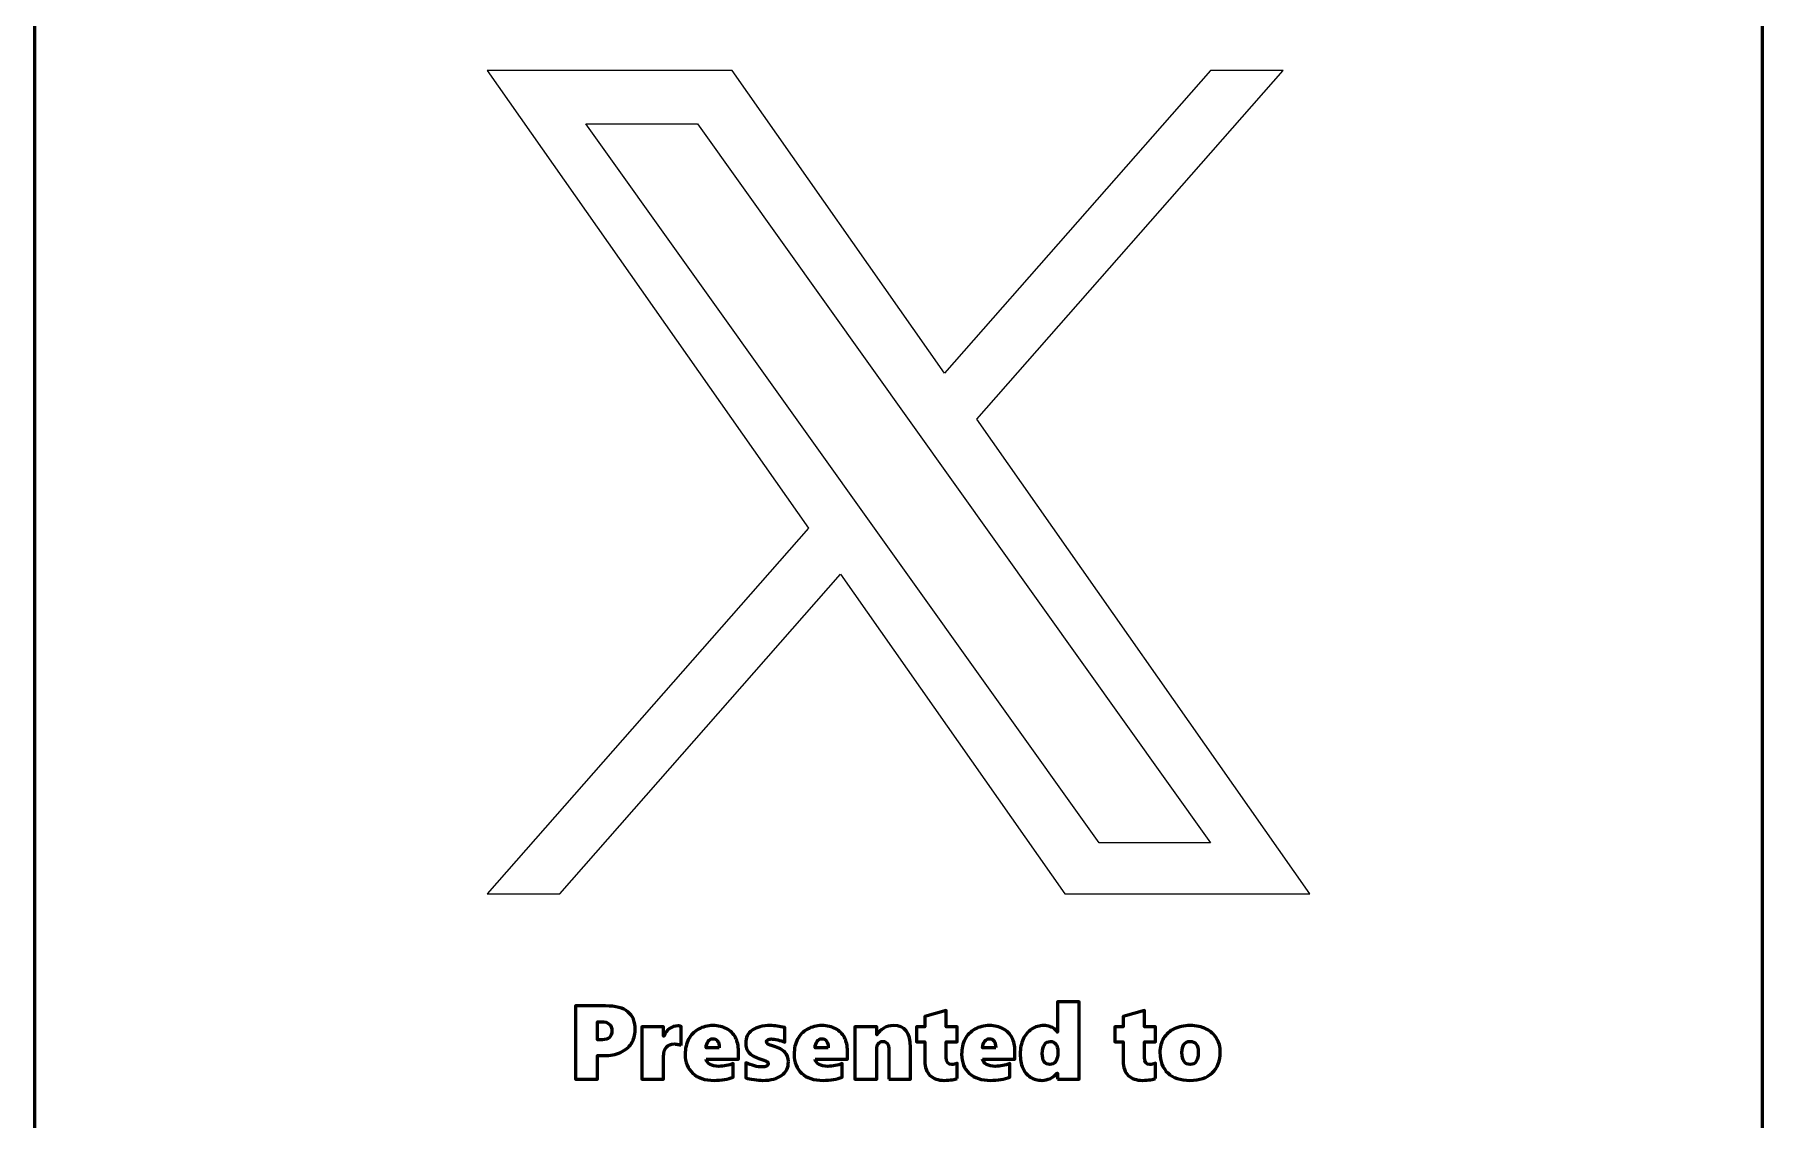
# Model space of a CAD drawing. Header units: centimetres. Extents: x -150 to 29, y -15 to 29.
# Drawn here: x -15 to 6, y -1 to 12.19 of the extents above; entities that cross this region are included whole.
import ezdxf

# ---------------------------------------------------------------- set-up
doc = ezdxf.new("R2010")
doc.units = ezdxf.units.CM
doc.header["$MEASUREMENT"] = 0
doc.layers.add('Layer 1', color=7, linetype='Continuous')

msp = doc.modelspace()

# ---------------------------------------------------------------- linework, layer by layer
at = {"layer": 'Layer 1', "lineweight": 53}
msp.add_lwpolyline([(-15, -14.85), (6, -14.85), (6, 14.85), (-15, 14.85), (-15, -14.85)], close=True, dxfattribs=at)
at = {"layer": 'Layer 1', "color": 5, "lineweight": 9}
for points, knots in [([(-3.54768, 7.51582), (-3.54768, 7.51582), (0.49999, 1.74583), (0.49999, 1.74583), (0.49999, 1.74583), (0.49999, 1.74583), (-2.47801, 1.74583), (-2.47801, 1.74583), (-2.47801, 1.74583), (-2.47801, 1.74583), (-5.20467, 5.63218), (-5.20467, 5.63218), (-5.20467, 5.63218), (-5.20467, 5.63218), (-8.618, 1.74583), (-8.618, 1.74583), (-8.618, 1.74583), (-8.618, 1.74583), (-9.50001, 1.74583), (-9.50001, 1.74583), (-9.50001, 1.74583), (-9.50001, 1.74583), (-5.59567, 6.18984), (-5.59567, 6.18984), (-5.59567, 6.18984), (-5.59567, 6.18984), (-9.50001, 11.75417), (-9.50001, 11.75417), (-9.50001, 11.75417), (-9.50001, 11.75417), (-6.522, 11.75417), (-6.522, 11.75417), (-6.522, 11.75417), (-6.522, 11.75417), (-3.94068, 8.07483), (-3.94068, 8.07483), (-3.94068, 8.07483), (-3.94068, 8.07483), (-0.70634, 11.75417), (-0.70634, 11.75417), (-0.70634, 11.75417), (-0.70634, 11.75417), (0.17566, 11.75417), (0.17566, 11.75417), (0.17566, 11.75417), (0.17566, 11.75417), (-3.54768, 7.51582), (-3.54768, 7.51582)], [0, 0, 0, 0, 0.07692308, 0.07692308, 0.07692308, 0.07692308, 0.15384615, 0.15384615, 0.15384615, 0.15384615, 0.23076923, 0.23076923, 0.23076923, 0.23076923, 0.30769231, 0.30769231, 0.30769231, 0.30769231, 0.38461538, 0.38461538, 0.38461538, 0.38461538, 0.46153846, 0.46153846, 0.46153846, 0.46153846, 0.53846154, 0.53846154, 0.53846154, 0.53846154, 0.61538462, 0.61538462, 0.61538462, 0.61538462, 0.69230769, 0.69230769, 0.69230769, 0.69230769, 0.76923077, 0.76923077, 0.76923077, 0.76923077, 0.84615385, 0.84615385, 0.84615385, 0.84615385, 1, 1, 1, 1]), ([(-8.29968, 11.10283), (-8.29968, 11.10283), (-2.06234, 2.36516), (-2.06234, 2.36516), (-2.06234, 2.36516), (-2.06234, 2.36516), (-0.707, 2.36516), (-0.707, 2.36516), (-0.707, 2.36516), (-0.707, 2.36516), (-6.94466, 11.10283), (-6.94466, 11.10283), (-6.94466, 11.10283), (-6.94466, 11.10283), (-8.29968, 11.10283), (-8.29968, 11.10283)], [0, 0, 0, 0, 0.2, 0.2, 0.2, 0.2, 0.4, 0.4, 0.4, 0.4, 0.6, 0.6, 0.6, 0.6, 1, 1, 1, 1]), ([(-8.29968, 11.10283), (-8.29968, 11.10283), (-8.29968, 11.10283), (-8.29968, 11.10283), (-8.29968, 11.10283), (-8.29968, 11.10283), (-8.29968, 11.10283), (-8.29968, 11.10283)], [0, 0, 0, 0, 0.33333333, 0.33333333, 0.33333333, 0.33333333, 1, 1, 1, 1])]:
    msp.add_open_spline(points, degree=3, knots=knots, dxfattribs=at)
at = {"layer": 'Layer 1', "color": 202, "lineweight": 53}
for points, knots in [([(-2.56907, -0.50637), (-2.56907, -0.50637), (-2.56907, -0.43271), (-2.56907, -0.43271), (-2.56907, -0.43271), (-2.56907, -0.43271), (-2.57161, -0.43271), (-2.57161, -0.43271), (-2.57161, -0.43271), (-2.59256, -0.46023), (-2.62008, -0.48203), (-2.65395, -0.4979), (-2.65395, -0.4979), (-2.68803, -0.51378), (-2.72147, -0.52161), (-2.75449, -0.52161), (-2.75449, -0.52161), (-2.80868, -0.52161), (-2.85651, -0.50828), (-2.89779, -0.4816), (-2.89779, -0.4816), (-2.93906, -0.45493), (-2.96997, -0.41768), (-2.9905, -0.36984), (-2.9905, -0.36984), (-3.01103, -0.3218), (-3.02119, -0.26528), (-3.02119, -0.20009), (-3.02119, -0.20009), (-3.02119, -0.13278), (-3.00891, -0.07309), (-2.98457, -0.02102), (-2.98457, -0.02102), (-2.96023, 0.03105), (-2.92594, 0.07148), (-2.8817, 0.10048), (-2.8817, 0.10048), (-2.83746, 0.12948), (-2.78772, 0.14387), (-2.7329, 0.14387), (-2.7329, 0.14387), (-2.70665, 0.14387), (-2.68273, 0.14006), (-2.66051, 0.13265), (-2.66051, 0.13265), (-2.6385, 0.12524), (-2.61923, 0.1153), (-2.60294, 0.1026), (-2.60294, 0.1026), (-2.58664, 0.09011), (-2.57605, 0.07762), (-2.57161, 0.06513), (-2.57161, 0.06513), (-2.57161, 0.06513), (-2.56907, 0.06513), (-2.56907, 0.06513), (-2.56907, 0.06513), (-2.56907, 0.06513), (-2.56907, 0.43343), (-2.56907, 0.43343), (-2.56907, 0.43343), (-2.56907, 0.43343), (-2.30491, 0.43343), (-2.30491, 0.43343), (-2.30491, 0.43343), (-2.30491, 0.43343), (-2.30491, -0.50637), (-2.30491, -0.50637), (-2.30491, -0.50637), (-2.30491, -0.50637), (-2.56907, -0.50637), (-2.56907, -0.50637)], [0, 0, 0, 0, 0.05263158, 0.05263158, 0.05263158, 0.05263158, 0.10526316, 0.10526316, 0.10526316, 0.10526316, 0.15789474, 0.15789474, 0.15789474, 0.15789474, 0.21052632, 0.21052632, 0.21052632, 0.21052632, 0.26315789, 0.26315789, 0.26315789, 0.26315789, 0.31578947, 0.31578947, 0.31578947, 0.31578947, 0.36842105, 0.36842105, 0.36842105, 0.36842105, 0.42105263, 0.42105263, 0.42105263, 0.42105263, 0.47368421, 0.47368421, 0.47368421, 0.47368421, 0.52631579, 0.52631579, 0.52631579, 0.52631579, 0.57894737, 0.57894737, 0.57894737, 0.57894737, 0.63157895, 0.63157895, 0.63157895, 0.63157895, 0.68421053, 0.68421053, 0.68421053, 0.68421053, 0.73684211, 0.73684211, 0.73684211, 0.73684211, 0.78947368, 0.78947368, 0.78947368, 0.78947368, 0.84210526, 0.84210526, 0.84210526, 0.84210526, 0.89473684, 0.89473684, 0.89473684, 0.89473684, 1, 1, 1, 1]), ([(-7.70072, 0.08947), (-7.70072, 0.02872), (-7.71617, -0.02525), (-7.74686, -0.07245), (-7.74686, -0.07245), (-7.77755, -0.11965), (-7.82158, -0.15606), (-7.87852, -0.18188), (-7.87852, -0.18188), (-7.93546, -0.20771), (-8.00192, -0.22062), (-8.07749, -0.22062), (-8.07749, -0.22062), (-8.07749, -0.22062), (-8.15919, -0.22062), (-8.15919, -0.22062), (-8.15919, -0.22062), (-8.15919, -0.22062), (-8.15919, -0.50637), (-8.15919, -0.50637), (-8.15919, -0.50637), (-8.15919, -0.50637), (-8.42716, -0.50637), (-8.42716, -0.50637), (-8.42716, -0.50637), (-8.42716, -0.50637), (-8.42716, 0.38263), (-8.42716, 0.38263), (-8.42716, 0.38263), (-8.42716, 0.38263), (-8.06267, 0.38263), (-8.06267, 0.38263), (-8.06267, 0.38263), (-7.93757, 0.38263), (-7.84592, 0.35892), (-7.78771, 0.3113), (-7.78771, 0.3113), (-7.72972, 0.26389), (-7.70072, 0.1898), (-7.70072, 0.08947)], [0, 0, 0, 0, 0.09090909, 0.09090909, 0.09090909, 0.09090909, 0.18181818, 0.18181818, 0.18181818, 0.18181818, 0.27272727, 0.27272727, 0.27272727, 0.27272727, 0.36363636, 0.36363636, 0.36363636, 0.36363636, 0.45454545, 0.45454545, 0.45454545, 0.45454545, 0.54545455, 0.54545455, 0.54545455, 0.54545455, 0.63636364, 0.63636364, 0.63636364, 0.63636364, 0.72727273, 0.72727273, 0.72727273, 0.72727273, 0.81818182, 0.81818182, 0.81818182, 0.81818182, 1, 1, 1, 1]), ([(-3.787, -0.49748), (-3.79906, -0.50319), (-3.81854, -0.5087), (-3.84584, -0.51378), (-3.84584, -0.51378), (-3.87315, -0.51907), (-3.90596, -0.52161), (-3.94448, -0.52161), (-3.94448, -0.52161), (-4.01793, -0.52161), (-4.0755, -0.50129), (-4.1172, -0.46086), (-4.1172, -0.46086), (-4.15869, -0.42043), (-4.17943, -0.36265), (-4.17943, -0.28793), (-4.17943, -0.28793), (-4.17943, -0.28793), (-4.17943, -0.05425), (-4.17943, -0.05425), (-4.17943, -0.05425), (-4.17943, -0.05425), (-4.27976, -0.05425), (-4.27976, -0.05425), (-4.27976, -0.05425), (-4.27976, -0.05425), (-4.27976, 0.12863), (-4.27976, 0.12863), (-4.27976, 0.12863), (-4.27976, 0.12863), (-4.17943, 0.12863), (-4.17943, 0.12863), (-4.17943, 0.12863), (-4.17943, 0.12863), (-4.17943, 0.25351), (-4.17943, 0.25351), (-4.17943, 0.25351), (-4.17943, 0.25351), (-3.91908, 0.32548), (-3.91908, 0.32548), (-3.91908, 0.32548), (-3.91908, 0.32548), (-3.91908, 0.12863), (-3.91908, 0.12863), (-3.91908, 0.12863), (-3.91908, 0.12863), (-3.787, 0.12863), (-3.787, 0.12863), (-3.787, 0.12863), (-3.787, 0.12863), (-3.787, -0.05425), (-3.787, -0.05425), (-3.787, -0.05425), (-3.787, -0.05425), (-3.91908, -0.05425), (-3.91908, -0.05425), (-3.91908, -0.05425), (-3.91908, -0.05425), (-3.91908, -0.24475), (-3.91908, -0.24475), (-3.91908, -0.24475), (-3.91908, -0.30063), (-3.89685, -0.32857), (-3.85262, -0.32857), (-3.85262, -0.32857), (-3.83208, -0.32857), (-3.81007, -0.32391), (-3.787, -0.3146), (-3.787, -0.3146), (-3.787, -0.3146), (-3.787, -0.49748), (-3.787, -0.49748)], [0, 0, 0, 0, 0.05263158, 0.05263158, 0.05263158, 0.05263158, 0.10526316, 0.10526316, 0.10526316, 0.10526316, 0.15789474, 0.15789474, 0.15789474, 0.15789474, 0.21052632, 0.21052632, 0.21052632, 0.21052632, 0.26315789, 0.26315789, 0.26315789, 0.26315789, 0.31578947, 0.31578947, 0.31578947, 0.31578947, 0.36842105, 0.36842105, 0.36842105, 0.36842105, 0.42105263, 0.42105263, 0.42105263, 0.42105263, 0.47368421, 0.47368421, 0.47368421, 0.47368421, 0.52631579, 0.52631579, 0.52631579, 0.52631579, 0.57894737, 0.57894737, 0.57894737, 0.57894737, 0.63157895, 0.63157895, 0.63157895, 0.63157895, 0.68421053, 0.68421053, 0.68421053, 0.68421053, 0.73684211, 0.73684211, 0.73684211, 0.73684211, 0.78947368, 0.78947368, 0.78947368, 0.78947368, 0.84210526, 0.84210526, 0.84210526, 0.84210526, 0.89473684, 0.89473684, 0.89473684, 0.89473684, 1, 1, 1, 1]), ([(-1.37781, -0.49748), (-1.38987, -0.50319), (-1.40935, -0.5087), (-1.43665, -0.51378), (-1.43665, -0.51378), (-1.46396, -0.51907), (-1.49677, -0.52161), (-1.53529, -0.52161), (-1.53529, -0.52161), (-1.60874, -0.52161), (-1.66631, -0.50129), (-1.70801, -0.46086), (-1.70801, -0.46086), (-1.7495, -0.42043), (-1.77024, -0.36265), (-1.77024, -0.28793), (-1.77024, -0.28793), (-1.77024, -0.28793), (-1.77024, -0.05425), (-1.77024, -0.05425), (-1.77024, -0.05425), (-1.77024, -0.05425), (-1.87057, -0.05425), (-1.87057, -0.05425), (-1.87057, -0.05425), (-1.87057, -0.05425), (-1.87057, 0.12863), (-1.87057, 0.12863), (-1.87057, 0.12863), (-1.87057, 0.12863), (-1.77024, 0.12863), (-1.77024, 0.12863), (-1.77024, 0.12863), (-1.77024, 0.12863), (-1.77024, 0.25351), (-1.77024, 0.25351), (-1.77024, 0.25351), (-1.77024, 0.25351), (-1.50989, 0.32548), (-1.50989, 0.32548), (-1.50989, 0.32548), (-1.50989, 0.32548), (-1.50989, 0.12863), (-1.50989, 0.12863), (-1.50989, 0.12863), (-1.50989, 0.12863), (-1.37781, 0.12863), (-1.37781, 0.12863), (-1.37781, 0.12863), (-1.37781, 0.12863), (-1.37781, -0.05425), (-1.37781, -0.05425), (-1.37781, -0.05425), (-1.37781, -0.05425), (-1.50989, -0.05425), (-1.50989, -0.05425), (-1.50989, -0.05425), (-1.50989, -0.05425), (-1.50989, -0.24475), (-1.50989, -0.24475), (-1.50989, -0.24475), (-1.50989, -0.30063), (-1.48766, -0.32857), (-1.44343, -0.32857), (-1.44343, -0.32857), (-1.42289, -0.32857), (-1.40088, -0.32391), (-1.37781, -0.3146), (-1.37781, -0.3146), (-1.37781, -0.3146), (-1.37781, -0.49748), (-1.37781, -0.49748)], [0, 0, 0, 0, 0.05263158, 0.05263158, 0.05263158, 0.05263158, 0.10526316, 0.10526316, 0.10526316, 0.10526316, 0.15789474, 0.15789474, 0.15789474, 0.15789474, 0.21052632, 0.21052632, 0.21052632, 0.21052632, 0.26315789, 0.26315789, 0.26315789, 0.26315789, 0.31578947, 0.31578947, 0.31578947, 0.31578947, 0.36842105, 0.36842105, 0.36842105, 0.36842105, 0.42105263, 0.42105263, 0.42105263, 0.42105263, 0.47368421, 0.47368421, 0.47368421, 0.47368421, 0.52631579, 0.52631579, 0.52631579, 0.52631579, 0.57894737, 0.57894737, 0.57894737, 0.57894737, 0.63157895, 0.63157895, 0.63157895, 0.63157895, 0.68421053, 0.68421053, 0.68421053, 0.68421053, 0.73684211, 0.73684211, 0.73684211, 0.73684211, 0.78947368, 0.78947368, 0.78947368, 0.78947368, 0.84210526, 0.84210526, 0.84210526, 0.84210526, 0.89473684, 0.89473684, 0.89473684, 0.89473684, 1, 1, 1, 1]), ([(-7.98393, 0.08037), (-7.98393, 0.11678), (-7.99451, 0.14429), (-8.01547, 0.16292), (-8.01547, 0.16292), (-8.03663, 0.18155), (-8.06754, 0.19086), (-8.10839, 0.19086), (-8.10839, 0.19086), (-8.10839, 0.19086), (-8.15919, 0.19086), (-8.15919, 0.19086), (-8.15919, 0.19086), (-8.15919, 0.19086), (-8.15919, -0.02885), (-8.15919, -0.02885), (-8.15919, -0.02885), (-8.15919, -0.02885), (-8.09908, -0.02885), (-8.09908, -0.02885), (-8.09908, -0.02885), (-8.02224, -0.02885), (-7.98393, 0.00756), (-7.98393, 0.08037)], [0, 0, 0, 0, 0.14285714, 0.14285714, 0.14285714, 0.14285714, 0.28571429, 0.28571429, 0.28571429, 0.28571429, 0.42857143, 0.42857143, 0.42857143, 0.42857143, 0.57142857, 0.57142857, 0.57142857, 0.57142857, 0.71428571, 0.71428571, 0.71428571, 0.71428571, 1, 1, 1, 1]), ([(-7.14086, -0.09743), (-7.15081, -0.09298), (-7.16414, -0.08875), (-7.18108, -0.08515), (-7.18108, -0.08515), (-7.19822, -0.08155), (-7.21219, -0.07965), (-7.22341, -0.07965), (-7.22341, -0.07965), (-7.31062, -0.07965), (-7.35422, -0.13003), (-7.35422, -0.23099), (-7.35422, -0.23099), (-7.35422, -0.23099), (-7.35422, -0.50637), (-7.35422, -0.50637), (-7.35422, -0.50637), (-7.35422, -0.50637), (-7.61838, -0.50637), (-7.61838, -0.50637), (-7.61838, -0.50637), (-7.61838, -0.50637), (-7.61838, 0.12863), (-7.61838, 0.12863), (-7.61838, 0.12863), (-7.61838, 0.12863), (-7.35422, 0.12863), (-7.35422, 0.12863), (-7.35422, 0.12863), (-7.35422, 0.12863), (-7.35422, 0.01687), (-7.35422, 0.01687), (-7.35422, 0.01687), (-7.35422, 0.01687), (-7.35168, 0.01687), (-7.35168, 0.01687), (-7.35168, 0.01687), (-7.33559, 0.05709), (-7.31273, 0.08778), (-7.28289, 0.10873), (-7.28289, 0.10873), (-7.25304, 0.12969), (-7.21833, 0.14006), (-7.17875, 0.14006), (-7.17875, 0.14006), (-7.16414, 0.14006), (-7.15165, 0.13752), (-7.14086, 0.13265), (-7.14086, 0.13265), (-7.14086, 0.13265), (-7.14086, -0.09743), (-7.14086, -0.09743)], [0, 0, 0, 0, 0.07142857, 0.07142857, 0.07142857, 0.07142857, 0.14285714, 0.14285714, 0.14285714, 0.14285714, 0.21428571, 0.21428571, 0.21428571, 0.21428571, 0.28571429, 0.28571429, 0.28571429, 0.28571429, 0.35714286, 0.35714286, 0.35714286, 0.35714286, 0.42857143, 0.42857143, 0.42857143, 0.42857143, 0.5, 0.5, 0.5, 0.5, 0.57142857, 0.57142857, 0.57142857, 0.57142857, 0.64285714, 0.64285714, 0.64285714, 0.64285714, 0.71428571, 0.71428571, 0.71428571, 0.71428571, 0.78571429, 0.78571429, 0.78571429, 0.78571429, 0.85714286, 0.85714286, 0.85714286, 0.85714286, 1, 1, 1, 1]), ([(-6.83733, -0.2638), (-6.83267, -0.2911), (-6.81701, -0.31248), (-6.79013, -0.32815), (-6.79013, -0.32815), (-6.76325, -0.3436), (-6.72769, -0.35143), (-6.68345, -0.35143), (-6.68345, -0.35143), (-6.62185, -0.35143), (-6.56343, -0.33958), (-6.5084, -0.31587), (-6.5084, -0.31587), (-6.5084, -0.31587), (-6.5084, -0.48309), (-6.5084, -0.48309), (-6.5084, -0.48309), (-6.57253, -0.5087), (-6.65022, -0.52161), (-6.74166, -0.52161), (-6.74166, -0.52161), (-6.85236, -0.52161), (-6.93851, -0.49325), (-7.0001, -0.43673), (-7.0001, -0.43673), (-7.0617, -0.38022), (-7.0926, -0.30232), (-7.0926, -0.20305), (-7.0926, -0.20305), (-7.0926, -0.13489), (-7.07905, -0.07478), (-7.05196, -0.02271), (-7.05196, -0.02271), (-7.02487, 0.02915), (-6.98486, 0.07), (-6.93173, 0.09963), (-6.93173, 0.09963), (-6.8786, 0.12905), (-6.82018, 0.14387), (-6.75605, 0.14387), (-6.75605, 0.14387), (-6.69043, 0.14387), (-6.63413, 0.13117), (-6.58735, 0.10556), (-6.58735, 0.10556), (-6.54078, 0.07995), (-6.50522, 0.04396), (-6.48109, -0.00239), (-6.48109, -0.00239), (-6.45696, -0.04853), (-6.4449, -0.10272), (-6.4449, -0.16474), (-6.4449, -0.16474), (-6.4449, -0.16474), (-6.4449, -0.2638), (-6.4449, -0.2638), (-6.4449, -0.2638), (-6.4449, -0.2638), (-6.83733, -0.2638), (-6.83733, -0.2638)], [0, 0, 0, 0, 0.0625, 0.0625, 0.0625, 0.0625, 0.125, 0.125, 0.125, 0.125, 0.1875, 0.1875, 0.1875, 0.1875, 0.25, 0.25, 0.25, 0.25, 0.3125, 0.3125, 0.3125, 0.3125, 0.375, 0.375, 0.375, 0.375, 0.4375, 0.4375, 0.4375, 0.4375, 0.5, 0.5, 0.5, 0.5, 0.5625, 0.5625, 0.5625, 0.5625, 0.625, 0.625, 0.625, 0.625, 0.6875, 0.6875, 0.6875, 0.6875, 0.75, 0.75, 0.75, 0.75, 0.8125, 0.8125, 0.8125, 0.8125, 0.875, 0.875, 0.875, 0.875, 1, 1, 1, 1]), ([(-5.83784, -0.29534), (-5.83784, -0.36709), (-5.86514, -0.42297), (-5.91997, -0.46234), (-5.91997, -0.46234), (-5.97479, -0.50192), (-6.05099, -0.52161), (-6.14899, -0.52161), (-6.14899, -0.52161), (-6.17756, -0.52161), (-6.2127, -0.51865), (-6.25461, -0.51293), (-6.25461, -0.51293), (-6.29673, -0.50722), (-6.33081, -0.50023), (-6.35727, -0.49198), (-6.35727, -0.49198), (-6.35727, -0.49198), (-6.35727, -0.30698), (-6.35727, -0.30698), (-6.35727, -0.30698), (-6.27916, -0.34169), (-6.21397, -0.35905), (-6.16169, -0.35905), (-6.16169, -0.35905), (-6.11004, -0.35905), (-6.08422, -0.34571), (-6.08422, -0.31883), (-6.08422, -0.31883), (-6.08422, -0.30761), (-6.09015, -0.2983), (-6.10221, -0.2911), (-6.10221, -0.2911), (-6.11406, -0.28391), (-6.1456, -0.27184), (-6.19619, -0.25491), (-6.19619, -0.25491), (-6.25249, -0.23713), (-6.29335, -0.21342), (-6.31896, -0.18421), (-6.31896, -0.18421), (-6.34457, -0.15479), (-6.35727, -0.11648), (-6.35727, -0.06949), (-6.35727, -0.06949), (-6.35727, -0.00366), (-6.33102, 0.0482), (-6.27874, 0.08651), (-6.27874, 0.08651), (-6.22646, 0.12482), (-6.15301, 0.14387), (-6.0584, 0.14387), (-6.0584, 0.14387), (-6.00294, 0.14387), (-5.94431, 0.13583), (-5.88229, 0.11974), (-5.88229, 0.11974), (-5.88229, 0.11974), (-5.88229, -0.05806), (-5.88229, -0.05806), (-5.88229, -0.05806), (-5.90832, -0.04684), (-5.9369, -0.03753), (-5.96801, -0.02991), (-5.96801, -0.02991), (-5.99892, -0.0225), (-6.02495, -0.01869), (-6.04612, -0.01869), (-6.04612, -0.01869), (-6.06348, -0.01869), (-6.07745, -0.02165), (-6.08782, -0.02737), (-6.08782, -0.02737), (-6.09819, -0.03308), (-6.10327, -0.04113), (-6.10327, -0.0515), (-6.10327, -0.0515), (-6.10327, -0.06356), (-6.09777, -0.0733), (-6.08655, -0.08071), (-6.08655, -0.08071), (-6.07533, -0.08812), (-6.0531, -0.09701), (-6.01945, -0.10738), (-6.01945, -0.10738), (-5.95468, -0.12643), (-5.90811, -0.15077), (-5.87996, -0.18061), (-5.87996, -0.18061), (-5.85181, -0.21025), (-5.83784, -0.24856), (-5.83784, -0.29534)], [0, 0, 0, 0, 0.04166667, 0.04166667, 0.04166667, 0.04166667, 0.08333333, 0.08333333, 0.08333333, 0.08333333, 0.125, 0.125, 0.125, 0.125, 0.16666667, 0.16666667, 0.16666667, 0.16666667, 0.20833333, 0.20833333, 0.20833333, 0.20833333, 0.25, 0.25, 0.25, 0.25, 0.29166667, 0.29166667, 0.29166667, 0.29166667, 0.33333333, 0.33333333, 0.33333333, 0.33333333, 0.375, 0.375, 0.375, 0.375, 0.41666667, 0.41666667, 0.41666667, 0.41666667, 0.45833333, 0.45833333, 0.45833333, 0.45833333, 0.5, 0.5, 0.5, 0.5, 0.54166667, 0.54166667, 0.54166667, 0.54166667, 0.58333333, 0.58333333, 0.58333333, 0.58333333, 0.625, 0.625, 0.625, 0.625, 0.66666667, 0.66666667, 0.66666667, 0.66666667, 0.70833333, 0.70833333, 0.70833333, 0.70833333, 0.75, 0.75, 0.75, 0.75, 0.79166667, 0.79166667, 0.79166667, 0.79166667, 0.83333333, 0.83333333, 0.83333333, 0.83333333, 0.875, 0.875, 0.875, 0.875, 0.91666667, 0.91666667, 0.91666667, 0.91666667, 1, 1, 1, 1]), ([(-5.51293, -0.2638), (-5.50827, -0.2911), (-5.49261, -0.31248), (-5.46573, -0.32815), (-5.46573, -0.32815), (-5.43885, -0.3436), (-5.40329, -0.35143), (-5.35905, -0.35143), (-5.35905, -0.35143), (-5.29745, -0.35143), (-5.23903, -0.33958), (-5.184, -0.31587), (-5.184, -0.31587), (-5.184, -0.31587), (-5.184, -0.48309), (-5.184, -0.48309), (-5.184, -0.48309), (-5.24813, -0.5087), (-5.32582, -0.52161), (-5.41726, -0.52161), (-5.41726, -0.52161), (-5.52796, -0.52161), (-5.61411, -0.49325), (-5.6757, -0.43673), (-5.6757, -0.43673), (-5.7373, -0.38022), (-5.7682, -0.30232), (-5.7682, -0.20305), (-5.7682, -0.20305), (-5.7682, -0.13489), (-5.75465, -0.07478), (-5.72756, -0.02271), (-5.72756, -0.02271), (-5.70047, 0.02915), (-5.66046, 0.07), (-5.60733, 0.09963), (-5.60733, 0.09963), (-5.5542, 0.12905), (-5.49578, 0.14387), (-5.43165, 0.14387), (-5.43165, 0.14387), (-5.36603, 0.14387), (-5.30973, 0.13117), (-5.26295, 0.10556), (-5.26295, 0.10556), (-5.21638, 0.07995), (-5.18082, 0.04396), (-5.15669, -0.00239), (-5.15669, -0.00239), (-5.13256, -0.04853), (-5.1205, -0.10272), (-5.1205, -0.16474), (-5.1205, -0.16474), (-5.1205, -0.16474), (-5.1205, -0.2638), (-5.1205, -0.2638), (-5.1205, -0.2638), (-5.1205, -0.2638), (-5.51293, -0.2638), (-5.51293, -0.2638)], [0, 0, 0, 0, 0.0625, 0.0625, 0.0625, 0.0625, 0.125, 0.125, 0.125, 0.125, 0.1875, 0.1875, 0.1875, 0.1875, 0.25, 0.25, 0.25, 0.25, 0.3125, 0.3125, 0.3125, 0.3125, 0.375, 0.375, 0.375, 0.375, 0.4375, 0.4375, 0.4375, 0.4375, 0.5, 0.5, 0.5, 0.5, 0.5625, 0.5625, 0.5625, 0.5625, 0.625, 0.625, 0.625, 0.625, 0.6875, 0.6875, 0.6875, 0.6875, 0.75, 0.75, 0.75, 0.75, 0.8125, 0.8125, 0.8125, 0.8125, 0.875, 0.875, 0.875, 0.875, 1, 1, 1, 1]), ([(-4.61758, -0.50637), (-4.61758, -0.50637), (-4.61758, -0.15966), (-4.61758, -0.15966), (-4.61758, -0.15966), (-4.61758, -0.12029), (-4.62351, -0.09214), (-4.63515, -0.07499), (-4.63515, -0.07499), (-4.647, -0.05785), (-4.66605, -0.04917), (-4.69251, -0.04917), (-4.69251, -0.04917), (-4.71516, -0.04917), (-4.73294, -0.05806), (-4.74564, -0.07584), (-4.74564, -0.07584), (-4.75855, -0.09362), (-4.7649, -0.11648), (-4.7649, -0.144), (-4.7649, -0.144), (-4.7649, -0.144), (-4.7649, -0.50637), (-4.7649, -0.50637), (-4.7649, -0.50637), (-4.7649, -0.50637), (-5.02906, -0.50637), (-5.02906, -0.50637), (-5.02906, -0.50637), (-5.02906, -0.50637), (-5.02906, 0.12863), (-5.02906, 0.12863), (-5.02906, 0.12863), (-5.02906, 0.12863), (-4.7649, 0.12863), (-4.7649, 0.12863), (-4.7649, 0.12863), (-4.7649, 0.12863), (-4.7649, 0.02957), (-4.7649, 0.02957), (-4.7649, 0.02957), (-4.7649, 0.02957), (-4.76236, 0.02957), (-4.76236, 0.02957), (-4.76236, 0.02957), (-4.7414, 0.06577), (-4.71304, 0.09392), (-4.67748, 0.11381), (-4.67748, 0.11381), (-4.64192, 0.13392), (-4.6034, 0.14387), (-4.5617, 0.14387), (-4.5617, 0.14387), (-4.42285, 0.14387), (-4.35342, 0.05624), (-4.35342, -0.11902), (-4.35342, -0.11902), (-4.35342, -0.11902), (-4.35342, -0.50637), (-4.35342, -0.50637), (-4.35342, -0.50637), (-4.35342, -0.50637), (-4.61758, -0.50637), (-4.61758, -0.50637)], [0, 0, 0, 0, 0.05882353, 0.05882353, 0.05882353, 0.05882353, 0.11764706, 0.11764706, 0.11764706, 0.11764706, 0.17647059, 0.17647059, 0.17647059, 0.17647059, 0.23529412, 0.23529412, 0.23529412, 0.23529412, 0.29411765, 0.29411765, 0.29411765, 0.29411765, 0.35294118, 0.35294118, 0.35294118, 0.35294118, 0.41176471, 0.41176471, 0.41176471, 0.41176471, 0.47058824, 0.47058824, 0.47058824, 0.47058824, 0.52941176, 0.52941176, 0.52941176, 0.52941176, 0.58823529, 0.58823529, 0.58823529, 0.58823529, 0.64705882, 0.64705882, 0.64705882, 0.64705882, 0.70588235, 0.70588235, 0.70588235, 0.70588235, 0.76470588, 0.76470588, 0.76470588, 0.76470588, 0.82352941, 0.82352941, 0.82352941, 0.82352941, 0.88235294, 0.88235294, 0.88235294, 0.88235294, 1, 1, 1, 1]), ([(-3.47712, -0.2638), (-3.47246, -0.2911), (-3.4568, -0.31248), (-3.42992, -0.32815), (-3.42992, -0.32815), (-3.40304, -0.3436), (-3.36748, -0.35143), (-3.32324, -0.35143), (-3.32324, -0.35143), (-3.26164, -0.35143), (-3.20322, -0.33958), (-3.14819, -0.31587), (-3.14819, -0.31587), (-3.14819, -0.31587), (-3.14819, -0.48309), (-3.14819, -0.48309), (-3.14819, -0.48309), (-3.21232, -0.5087), (-3.29001, -0.52161), (-3.38145, -0.52161), (-3.38145, -0.52161), (-3.49215, -0.52161), (-3.5783, -0.49325), (-3.63989, -0.43673), (-3.63989, -0.43673), (-3.70149, -0.38022), (-3.73239, -0.30232), (-3.73239, -0.20305), (-3.73239, -0.20305), (-3.73239, -0.13489), (-3.71884, -0.07478), (-3.69175, -0.02271), (-3.69175, -0.02271), (-3.66466, 0.02915), (-3.62465, 0.07), (-3.57152, 0.09963), (-3.57152, 0.09963), (-3.51839, 0.12905), (-3.45997, 0.14387), (-3.39584, 0.14387), (-3.39584, 0.14387), (-3.33022, 0.14387), (-3.27392, 0.13117), (-3.22714, 0.10556), (-3.22714, 0.10556), (-3.18057, 0.07995), (-3.14501, 0.04396), (-3.12088, -0.00239), (-3.12088, -0.00239), (-3.09675, -0.04853), (-3.08469, -0.10272), (-3.08469, -0.16474), (-3.08469, -0.16474), (-3.08469, -0.16474), (-3.08469, -0.2638), (-3.08469, -0.2638), (-3.08469, -0.2638), (-3.08469, -0.2638), (-3.47712, -0.2638), (-3.47712, -0.2638)], [0, 0, 0, 0, 0.0625, 0.0625, 0.0625, 0.0625, 0.125, 0.125, 0.125, 0.125, 0.1875, 0.1875, 0.1875, 0.1875, 0.25, 0.25, 0.25, 0.25, 0.3125, 0.3125, 0.3125, 0.3125, 0.375, 0.375, 0.375, 0.375, 0.4375, 0.4375, 0.4375, 0.4375, 0.5, 0.5, 0.5, 0.5, 0.5625, 0.5625, 0.5625, 0.5625, 0.625, 0.625, 0.625, 0.625, 0.6875, 0.6875, 0.6875, 0.6875, 0.75, 0.75, 0.75, 0.75, 0.8125, 0.8125, 0.8125, 0.8125, 0.875, 0.875, 0.875, 0.875, 1, 1, 1, 1]), ([(-0.58914, -0.17765), (-0.58914, -0.28475), (-0.62152, -0.36879), (-0.68608, -0.42996), (-0.68608, -0.42996), (-0.75085, -0.49113), (-0.84123, -0.52161), (-0.95744, -0.52161), (-0.95744, -0.52161), (-1.0728, -0.52161), (-1.16254, -0.49176), (-1.22689, -0.43207), (-1.22689, -0.43207), (-1.29103, -0.37238), (-1.3232, -0.29005), (-1.3232, -0.18506), (-1.3232, -0.18506), (-1.3232, -0.11775), (-1.30817, -0.05933), (-1.2779, -0.0098), (-1.2779, -0.0098), (-1.24785, 0.03973), (-1.20488, 0.07783), (-1.149, 0.10429), (-1.149, 0.10429), (-1.09312, 0.13075), (-1.02898, 0.14387), (-0.95617, 0.14387), (-0.95617, 0.14387), (-0.88103, 0.14387), (-0.81583, 0.13011), (-0.76059, 0.10238), (-0.76059, 0.10238), (-0.70534, 0.07466), (-0.66301, 0.03634), (-0.63338, -0.01297), (-0.63338, -0.01297), (-0.60396, -0.06208), (-0.58914, -0.1169), (-0.58914, -0.17765)], [0, 0, 0, 0, 0.09090909, 0.09090909, 0.09090909, 0.09090909, 0.18181818, 0.18181818, 0.18181818, 0.18181818, 0.27272727, 0.27272727, 0.27272727, 0.27272727, 0.36363636, 0.36363636, 0.36363636, 0.36363636, 0.45454545, 0.45454545, 0.45454545, 0.45454545, 0.54545455, 0.54545455, 0.54545455, 0.54545455, 0.63636364, 0.63636364, 0.63636364, 0.63636364, 0.72727273, 0.72727273, 0.72727273, 0.72727273, 0.81818182, 0.81818182, 0.81818182, 0.81818182, 1, 1, 1, 1]), ([(-6.67858, -0.12537), (-6.67858, -0.05256), (-6.70483, -0.01615), (-6.75732, -0.01615), (-6.75732, -0.01615), (-6.77933, -0.01615), (-6.79754, -0.0261), (-6.81256, -0.04599), (-6.81256, -0.04599), (-6.82738, -0.0661), (-6.83606, -0.09235), (-6.8386, -0.12537), (-6.8386, -0.12537), (-6.8386, -0.12537), (-6.67858, -0.12537), (-6.67858, -0.12537)], [0, 0, 0, 0, 0.2, 0.2, 0.2, 0.2, 0.4, 0.4, 0.4, 0.4, 0.6, 0.6, 0.6, 0.6, 1, 1, 1, 1]), ([(-5.35418, -0.12537), (-5.35418, -0.05256), (-5.38043, -0.01615), (-5.43292, -0.01615), (-5.43292, -0.01615), (-5.45493, -0.01615), (-5.47314, -0.0261), (-5.48816, -0.04599), (-5.48816, -0.04599), (-5.50298, -0.0661), (-5.51166, -0.09235), (-5.5142, -0.12537), (-5.5142, -0.12537), (-5.5142, -0.12537), (-5.35418, -0.12537), (-5.35418, -0.12537)], [0, 0, 0, 0, 0.2, 0.2, 0.2, 0.2, 0.4, 0.4, 0.4, 0.4, 0.6, 0.6, 0.6, 0.6, 1, 1, 1, 1]), ([(-3.31837, -0.12537), (-3.31837, -0.05256), (-3.34462, -0.01615), (-3.39711, -0.01615), (-3.39711, -0.01615), (-3.41912, -0.01615), (-3.43733, -0.0261), (-3.45235, -0.04599), (-3.45235, -0.04599), (-3.46717, -0.0661), (-3.47585, -0.09235), (-3.47839, -0.12537), (-3.47839, -0.12537), (-3.47839, -0.12537), (-3.31837, -0.12537), (-3.31837, -0.12537)], [0, 0, 0, 0, 0.2, 0.2, 0.2, 0.2, 0.4, 0.4, 0.4, 0.4, 0.6, 0.6, 0.6, 0.6, 1, 1, 1, 1]), ([(-2.56357, -0.16961), (-2.56357, -0.13151), (-2.57182, -0.10187), (-2.58854, -0.08092), (-2.58854, -0.08092), (-2.60526, -0.05975), (-2.62791, -0.04917), (-2.65649, -0.04917), (-2.65649, -0.04917), (-2.68506, -0.04917), (-2.70835, -0.06229), (-2.72634, -0.08854), (-2.72634, -0.08854), (-2.74433, -0.11479), (-2.75322, -0.14992), (-2.75322, -0.19374), (-2.75322, -0.19374), (-2.75322, -0.2837), (-2.72232, -0.32857), (-2.6603, -0.32857), (-2.6603, -0.32857), (-2.63088, -0.32857), (-2.60738, -0.3165), (-2.58981, -0.29216), (-2.58981, -0.29216), (-2.57224, -0.26803), (-2.56357, -0.23268), (-2.56357, -0.18633), (-2.56357, -0.18633), (-2.56357, -0.18633), (-2.56357, -0.16961), (-2.56357, -0.16961)], [0, 0, 0, 0, 0.11111111, 0.11111111, 0.11111111, 0.11111111, 0.22222222, 0.22222222, 0.22222222, 0.22222222, 0.33333333, 0.33333333, 0.33333333, 0.33333333, 0.44444444, 0.44444444, 0.44444444, 0.44444444, 0.55555556, 0.55555556, 0.55555556, 0.55555556, 0.66666667, 0.66666667, 0.66666667, 0.66666667, 0.77777778, 0.77777778, 0.77777778, 0.77777778, 1, 1, 1, 1]), ([(-0.85711, -0.17892), (-0.85711, -0.09235), (-0.89013, -0.04917), (-0.95617, -0.04917), (-0.95617, -0.04917), (-1.02221, -0.04917), (-1.05523, -0.09447), (-1.05523, -0.18506), (-1.05523, -0.18506), (-1.05523, -0.28073), (-1.02179, -0.32857), (-0.9549, -0.32857), (-0.9549, -0.32857), (-0.88971, -0.32857), (-0.85711, -0.27862), (-0.85711, -0.17892)], [0, 0, 0, 0, 0.2, 0.2, 0.2, 0.2, 0.4, 0.4, 0.4, 0.4, 0.6, 0.6, 0.6, 0.6, 1, 1, 1, 1])]:
    msp.add_open_spline(points, degree=3, knots=knots, dxfattribs=at)

doc.saveas('drawing.dxf')
